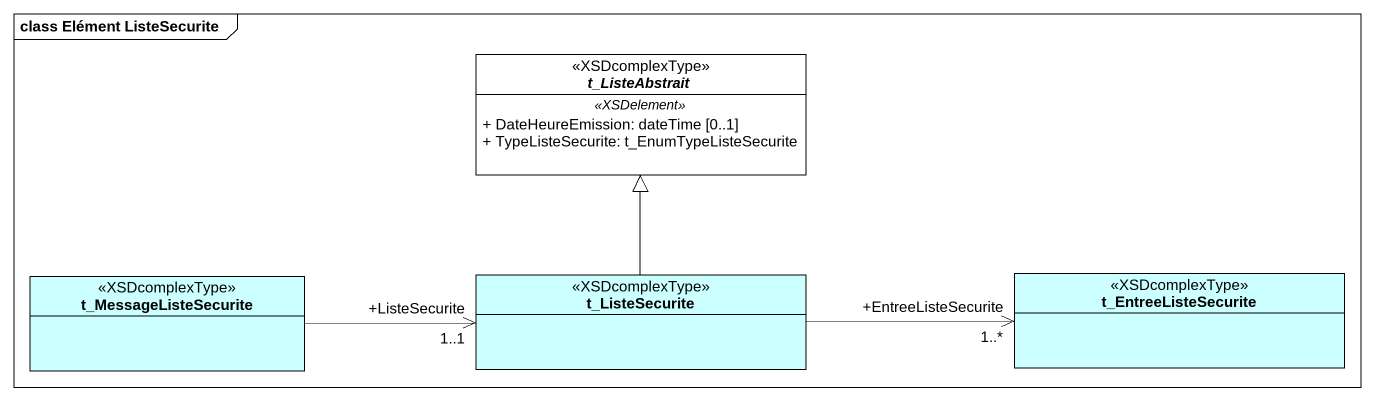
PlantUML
@startuml
mainframe class Elément ListeSecurite
hide circle
hide empty members
skinparam classAttributeIconSize 0
abstract class t_ListeAbstrait <<XSDcomplexType>> {
  .. <<XSDelement>> ..
  + DateHeureEmission: dateTime [0..1]
  + TypeListeSecurite: t_EnumTypeListeSecurite
}
class t_ListeSecurite <<XSDcomplexType>> #CCFFFF
class t_EntreeListeSecurite <<XSDcomplexType>> #CCFFFF
class t_MessageListeSecurite <<XSDcomplexType>> #CCFFFF
t_ListeSecurite -up-|> t_ListeAbstrait
t_ListeSecurite -right-> "+EntreeListeSecurite\n1..*" t_EntreeListeSecurite
t_MessageListeSecurite -right-> "+ListeSecurite\n1..1" t_ListeSecurite
@enduml
